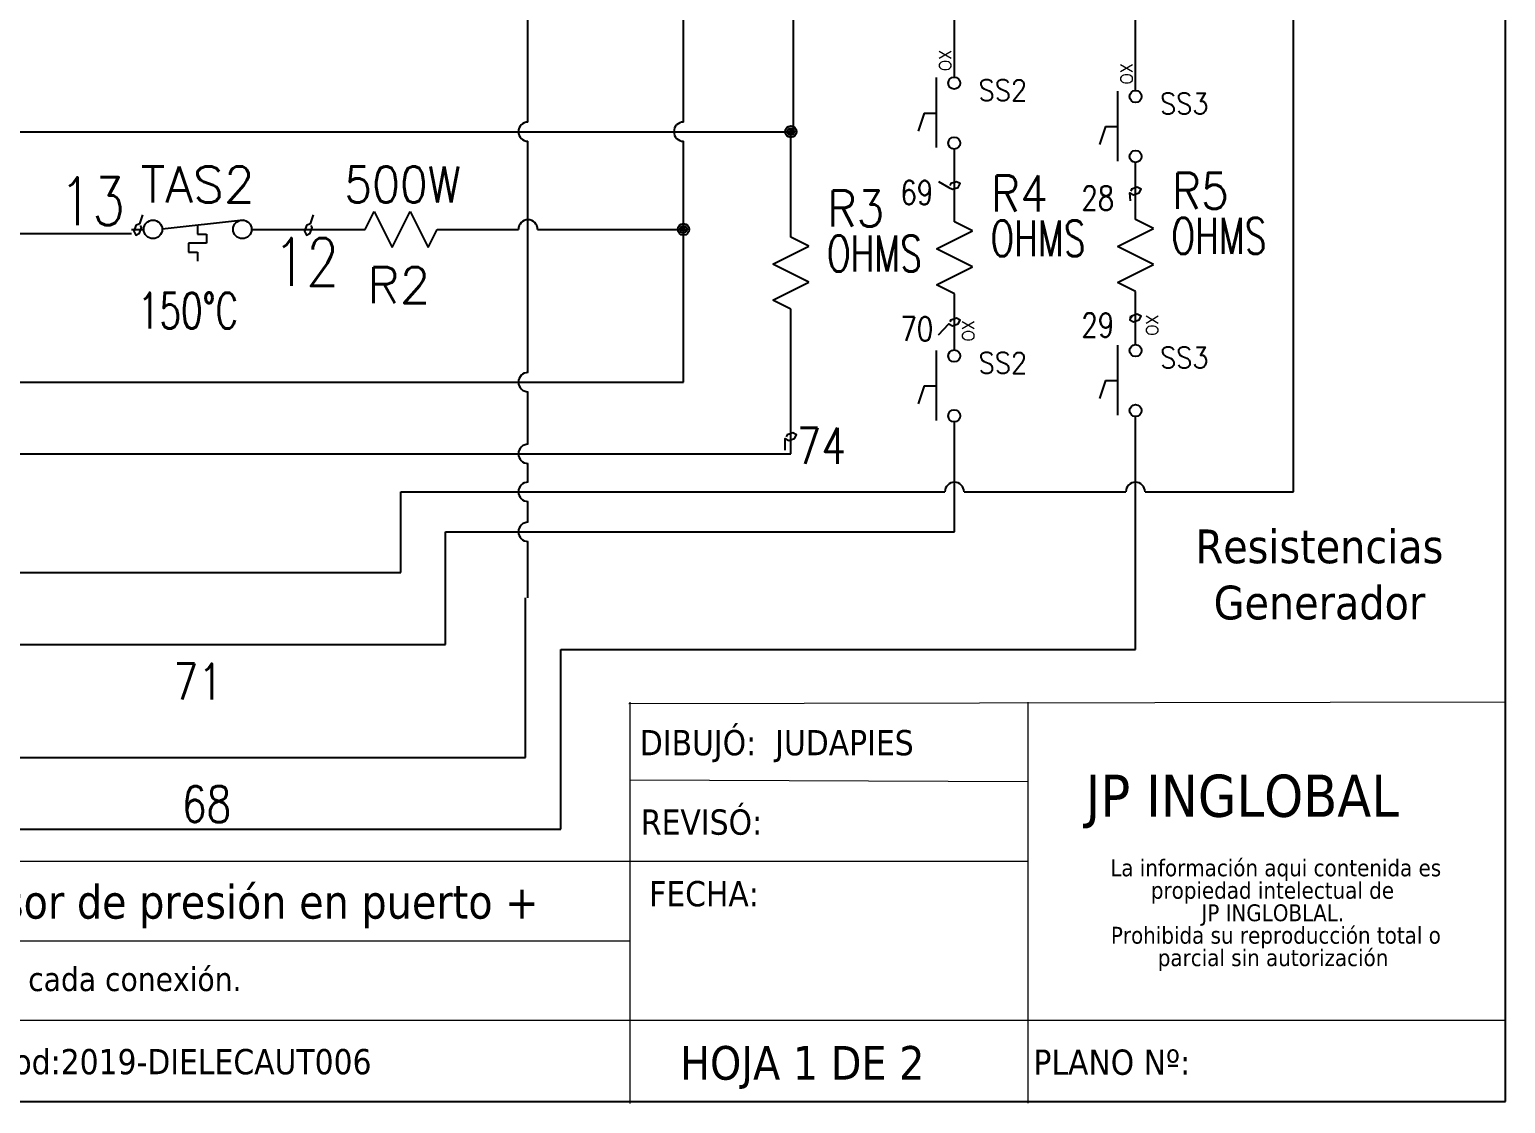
# Model space of a CAD drawing. Header units: millimetres. Extents: x 123.5 to 144.3, y 105.4 to 121.6.
# Drawn here: x 136.56 to 144.26, y 105.39 to 110.99 of the extents above; entities that cross this region are included whole.
import ezdxf
from ezdxf.enums import TextEntityAlignment as Align

# ---------------------------------------------------------------- set-up
doc = ezdxf.new("R2010")
doc.units = ezdxf.units.MM
doc.linetypes.add('CENTERX2', pattern=[20.32, 12.7, -2.54, 2.54, -2.54])
for name, color, linetype in [('CONTORNO', 179, 'Continuous'), ('DESC', 250, 'Continuous'), ('MISC', 7, 'Continuous'), ('SYMS', 7, 'Continuous'), ('TAGS', 250, 'Continuous'), ('WIREFIXED', 7, 'Continuous'), ('WIRES', 7, 'Continuous')]:
    doc.layers.add(name, color=color, linetype=linetype)
doc.styles.add('SLDTEXTSTYLE0', font='tahoma.ttf')
doc.styles.add('SLDTEXTSTYLE1', font='tahomabd.ttf')
doc.styles.add('WD', font='romans.shx')

# ---------------------------------------------------------------- blocks, each defined once
blk = doc.blocks.new('SW_NOTE_2')
at = {"layer": 'CONTORNO', "color": 0, "char_height": 1.05833, "attachment_point": 2, "style": 'SLDTEXTSTYLE0'}
for s, insert in [('La información aqui contenida es ', (10.286, 1.344)), ('propiedad intelectual de', (10.082, -0.067)), ('JP INGLOBLAL.', (10.103, -1.478)), ('Prohibida su reproducción total o ', (10.297, -2.889)), ('parcial sin autorización', (10.121, -4.3))]:
    blk.add_mtext(s, dxfattribs=dict(at, insert=insert))
blk = doc.blocks.new('HTS12')
at = {"linetype": 'Continuous'}
blk.add_line((-0.1231, 0.002), (0.1594, 0.0326), dxfattribs=at)
for p, q in [((0, 0.0153), (0, -0.0168)), ((0.0312, -0.0481), (-0.0312, -0.0481)), ((-0.0312, -0.0481), (-0.0312, -0.0793)), ((0, -0.0168), (0.0312, -0.0168)), ((0.0312, -0.0168), (0.0312, -0.0481)), ((-0.0312, -0.0793), (0, -0.0793)), ((0, -0.0793), (0, -0.1106))]:
    blk.add_line(p, q)
for centre in [(-0.1553, 0), (0.1553, 0)]:
    blk.add_circle(centre, 0.0322)
at = {"style": 'WD', "width": 0.7}
for tag, p in [('INST', (0, 0.7321)), ('LOC', (0, 0.5625)), ('DESC1', (0, 0.4062)), ('DESC2', (0, 0.25)), ('XREF', (0, -0.3144))]:
    blk.add_attdef(tag, text='', height=0.125, dxfattribs=at).set_placement(p, align=Align.CENTER)
at = {"style": 'WD'}
blk.add_attdef('TAG1', text='', height=0.125, dxfattribs=at).set_placement((0, 0.0938), align=Align.CENTER)
for tag, p in [('X2LINK', (0, 0.0781)), ('X8LINK', (0, -0.1406))]:
    blk.add_attdef(tag, p, '', height=0.01, dxfattribs=at)
for tag, p, height, flags in [('X4TERM01', (-0.1875, 0), 0.0125, 1), ('CONTACT', (0.0376, 0.0204), 0.01, 1), ('FAMILY', (0.0376, 0.0371), 0.01, 9), ('X1TERM02', (0.1875, 0), 0.0125, 1)]:
    blk.add_attdef(tag, p, '', height=height, dxfattribs=dict(at, flags=flags))
at = {"linetype": 'Continuous', "style": 'WD', "flags": 9}
for tag, p in [('CAT', (0.0626, -0.0071)), ('ASSYCODE', (0.0625, -0.0469)), ('MFG', (0.0626, -0.0266))]:
    blk.add_attdef(tag, text='', height=0.01, dxfattribs=at).set_placement(p, align=Align.CENTER)
at = {"linetype": 'Continuous', "style": 'WD', "flags": 8}
blk.add_attdef('TERM01', text='', height=0.125, dxfattribs=at).set_placement((-0.25, -0.0158), align=Align.TOP_RIGHT)
blk.add_attdef('TERM02', text='', height=0.125, dxfattribs=at).set_placement((0.25, -0.0158), align=Align.TOP_LEFT)
at = {"style": 'WD', "width": 0.7}
for tag, p in [('RATING1', (0.2754, -0.2988)), ('WDTAGALT', (0.2806, -0.4658))]:
    blk.add_attdef(tag, p, '', height=0.125, dxfattribs=at)
blk = doc.blocks.new('HRE1')
for p, q in [((-0.125, 0), (-0.0938, 0.0625)), ((-0.0938, 0.0625), (-0.0312, -0.0625)), ((-0.0312, -0.0625), (0.0312, 0.0625)), ((0.0312, 0.0625), (0.0938, -0.0625)), ((0.0938, -0.0625), (0.125, 0))]:
    blk.add_line(p, q)
at = {"style": 'WD'}
for tag, width, p in [('INST', 0.7, (0, 0.8883)), ('LOC', 0.7, (0, 0.7187)), ('DESC1', 0.7, (0, 0.5625)), ('DESC2', 0.7, (0, 0.4062)), ('RATING1', 0.9, (0.0055, 0.0938))]:
    blk.add_attdef(tag, text='', height=0.125, dxfattribs=dict(at, width=width)).set_placement(p, align=Align.CENTER)
blk.add_attdef('TAG1', text='', height=0.125, dxfattribs=at).set_placement((0, 0.25), align=Align.CENTER)
for tag, p, height, flags in [('FAMILY', (0.2047, 0.1523), 0.01, 9), ('X4TERM01', (-0.125, 0), 0.0125, 1), ('X1TERM02', (0.125, 0), 0.0125, 1)]:
    blk.add_attdef(tag, p, '', height=height, dxfattribs=dict(at, flags=flags))
at = {"linetype": 'Continuous', "style": 'WD', "flags": 9}
for tag, p in [('CAT', (0.2297, 0.1082)), ('ASSYCODE', (0.2188, 0.0625)), ('MFG', (0.2278, 0.0887))]:
    blk.add_attdef(tag, text='', height=0.01, dxfattribs=at).set_placement(p, align=Align.CENTER)
at = {"linetype": 'Continuous', "style": 'WD', "flags": 8}
blk.add_attdef('TERM01', text='', height=0.125, dxfattribs=at).set_placement((-0.2188, -0.0314), align=Align.TOP_RIGHT)
blk.add_attdef('TERM02', text='', height=0.125, dxfattribs=at).set_placement((0.2188, -0.0314), align=Align.TOP_LEFT)
at = {"style": 'WD', "width": 0.9}
blk.add_attdef('RATING2', text='', height=0.125, dxfattribs=at).set_placement((0.0055, -0.1876), align=Align.TOP_CENTER)
blk = doc.blocks.new('WD_WNH')
at = {"linetype": 'Continuous', "style": 'WD', "width": 0.8}
blk.add_attdef('WIRENO', text='', height=0.125, dxfattribs=at).set_placement((0, 0.0625), align=Align.CENTER)
at = {"style": 'WD', "flags": 1}
for tag, p in [('W01USER', (0, 0.0781)), ('W02USER', (0, 0.0703)), ('W03USER', (0, 0.0625)), ('W04USER', (0, 0.0547)), ('W05USER', (0, 0.0469)), ('W06USER', (0, 0.0391)), ('W07USER', (0, 0.0312)), ('W08USER', (0, 0.0234)), ('W09USER', (0, 0.0156)), ('W10USER', (0, 0.0078))]:
    blk.add_attdef(tag, text='', height=0.005, dxfattribs=at).set_placement(p, align=Align.CENTER)
blk = doc.blocks.new('VRE1')
for p, q in [((0.0625, 0.0938), (0, 0.125)), ((-0.0625, 0.0312), (0.0625, 0.0938)), ((0.0625, -0.0312), (-0.0625, 0.0312)), ((-0.0625, -0.0938), (0.0625, -0.0312)), ((0, -0.125), (-0.0625, -0.0938))]:
    blk.add_line(p, q)
at = {"style": 'WD'}
for tag, p, width in [('INST', (0.2188, 0.4876), 0.7), ('LOC', (0.2188, 0.318), 0.7), ('TAG1', (0.1269, 0.1618), 0.9), ('RATING1', (0.125, 0.0055), 0.7), ('RATING2', (0.125, -0.1507), 0.7), ('DESC1', (0.1287, -0.307), 0.7), ('DESC2', (0.1287, -0.4632), 0.7)]:
    blk.add_attdef(tag, p, '', height=0.125, dxfattribs=dict(at, width=width))
at = {"linetype": 'Continuous', "style": 'WD', "flags": 8}
blk.add_attdef('TERM01', text='', height=0.125, dxfattribs=at).set_placement((-0.055, 0.1441), align=Align.RIGHT)
at = {"style": 'WD', "flags": 9}
blk.add_attdef('FAMILY', (-0.1836, 0.0797), '', height=0.01, rotation=90, dxfattribs=at)
at = {"linetype": 'Continuous', "style": 'WD', "flags": 9}
for tag, p in [('CAT', (-0.1394, 0.1047)), ('MFG', (-0.12, 0.1028)), ('ASSYCODE', (-0.0938, 0.0938))]:
    blk.add_attdef(tag, text='', height=0.01, rotation=90, dxfattribs=at).set_placement(p, align=Align.CENTER)
at = {"color": 7, "style": 'WD', "flags": 1}
for tag, p in [('X2TERM01', (0, 0.125)), ('X8TERM02', (0, -0.125))]:
    blk.add_attdef(tag, p, '', height=0.0125, dxfattribs=at)
at = {"linetype": 'Continuous', "style": 'WD', "flags": 8}
blk.add_attdef('TERM02', text='', height=0.125, dxfattribs=at).set_placement((-0.0407, -0.1509), align=Align.TOP_RIGHT)
blk = doc.blocks.new('WDDOT')
for radius in [0.03, 0.0187, 0.00929]:
    blk.add_circle((0, 0), radius)
blk = doc.blocks.new('VSS112')
for p, q in [((-0.0938, 0.1849), (-0.0938, -0.1801)), ((-0.1562, 0), (-0.1875, -0.0938)), ((-0.1562, 0), (-0.0938, 0))]:
    blk.add_line(p, q)
for centre in [(0, 0.1562), (0, -0.1562)]:
    blk.add_circle(centre, 0.0312)
at = {"style": 'WD'}
blk.add_attdef('STATE', (-0.0157, 0.2188), '', height=0.0625, rotation=90, dxfattribs=at)
for tag, p, height, width in [('INST', (0.2188, 0.2879), 0.0625, 0.7), ('LOC', (0.2188, 0.2031), 0.0625, 0.7), ('TAG1', (0.1269, 0.0644), 0.1094, 0.9), ('XREF', (0.1287, -0.0275), 0.0625, 0.7), ('DESC1', (0.1287, -0.117), 0.0625, 0.7), ('DESC2', (0.1287, -0.2018), 0.0625, 0.7)]:
    blk.add_attdef(tag, p, '', height=height, dxfattribs=dict(at, width=width))
at = {"style": 'WD', "width": 0.7}
blk.add_attdef('POS2', (-0.1562, 0.125), '', height=0.0625, rotation=90, dxfattribs=at)
at = {"linetype": 'Continuous', "style": 'WD', "flags": 8}
for tag, p in [('TERM01', (0.0312, 0.2188)), ('TERM02', (0.0312, -0.2812))]:
    blk.add_attdef(tag, p, '', height=0.0625, dxfattribs=at)
at = {"color": 7, "style": 'WD', "flags": 1}
for tag, p in [('X2TERM01', (0, 0.1875)), ('X8TERM02', (0, -0.1875))]:
    blk.add_attdef(tag, p, '', height=0.0109, dxfattribs=at)
at = {"color": 7, "style": 'WD'}
for tag, p in [('X4LINK', (-0.2656, 0)), ('X1LINK', (0, 0))]:
    blk.add_attdef(tag, p, '', height=0.01, dxfattribs=at)
at = {"style": 'WD'}
for tag, p, flags in [('CONTACT', (-0.0594, 0.037), 1), ('FAMILY', (-0.0594, 0.0537), 9)]:
    blk.add_attdef(tag, p, '', height=0.01, dxfattribs=dict(at, flags=flags))
at = {"linetype": 'Continuous', "style": 'WD', "flags": 9}
for tag, p in [('MFG', (-0.0457, 0.0055)), ('CAT', (-0.0457, 0.0194)), ('ASSYCODE', (-0.0494, -0.0114))]:
    blk.add_attdef(tag, text='', height=0.01, dxfattribs=at).set_placement(p, align=Align.CENTER)
at = {"style": 'WD', "width": 0.7}
blk.add_attdef('POS1', text='', height=0.0625, rotation=90, dxfattribs=at).set_placement((-0.1562, -0.125), align=Align.RIGHT)
blk = doc.blocks.new('WD_WNV')
at = {"linetype": 'Continuous', "style": 'WD', "width": 0.8}
blk.add_attdef('WIRENO', text='', height=0.125, dxfattribs=at).set_placement((-0.05, 0), align=Align.MIDDLE_RIGHT)
at = {"style": 'WD', "flags": 1}
for tag, p in [('W01USER', (-0.0625, 0.0938)), ('W02USER', (-0.0625, 0.0859)), ('W03USER', (-0.0625, 0.0781)), ('W04USER', (-0.0625, 0.0703)), ('W05USER', (-0.0625, 0.0625)), ('W06USER', (-0.0625, 0.0547)), ('W07USER', (-0.0625, 0.0469)), ('W08USER', (-0.0625, 0.0391)), ('W09USER', (-0.0625, 0.0312)), ('W10USER', (-0.0625, 0.0234))]:
    blk.add_attdef(tag, text='', height=0.005, dxfattribs=at).set_placement(p, align=Align.CENTER)

msp = doc.modelspace()

# ---------------------------------------------------------------- linework, layer by layer
at = {"color": 7, "linetype": 'Continuous'}
for p, q in [((144.2555, 105.4055), (144.2555, 121.5905)), ((123.5055, 105.4055), (144.2555, 105.4055))]:
    msp.add_line(p, q, dxfattribs=at)
at = {"color": 7, "linetype": 'CENTERX2', "lineweight": 0}
for p in [(144.2555, 108.8229), (133.462, 105.4055)]:
    msp.add_line(p, (144.2555, 105.4055), dxfattribs=at)
at = {"color": 7, "linetype": 'Continuous', "lineweight": 0}
for p, q in [((144.2555, 107.4863), (139.686, 107.4779)), ((139.6906, 107.4863), (139.6906, 105.3945)), ((141.7655, 107.4863), (141.7655, 105.3969)), ((141.7655, 107.0713), (139.6916, 107.0795)), ((141.7655, 106.6563), (133.4651, 106.6563)), ((139.6906, 106.2413), (133.4651, 106.2413)), ((144.2555, 105.8263), (133.4651, 105.8263))]:
    msp.add_line(p, q, dxfattribs=at)
at = {"layer": 'WIREFIXED'}
for points in [[(141.3, 110.2), (141.3536, 110.1693), (141.3733, 110.1594), (141.4027, 110.1692), (141.4125, 110.1889), (141.3929, 110.1987), (141.3634, 110.1889), (141.3585, 110.1791)], [(142.3, 110.1), (142.2969, 110.1407), (142.3166, 110.1308), (142.346, 110.1406), (142.3558, 110.1603), (142.3362, 110.1701), (142.3067, 110.1603), (142.3018, 110.1505)], [(137.1501, 110.0255), (137.135, 109.9802), (137.1152, 109.9703), (137.1053, 109.9406), (137.1152, 109.9209), (137.135, 109.9308), (137.1448, 109.9604), (137.1399, 109.9703)], [(138.04, 110.0255), (138.0249, 109.9802), (138.0052, 109.9703), (137.9953, 109.9406), (138.0052, 109.9209), (138.0249, 109.9308), (138.0348, 109.9604), (138.0299, 109.9703)], [(141.3, 109.4), (141.3536, 109.4584), (141.3733, 109.4486), (141.4027, 109.4584), (141.4125, 109.478), (141.3929, 109.4879), (141.3634, 109.4781), (141.3585, 109.4683)], [(142.3, 109.5), (142.2969, 109.4784), (142.3166, 109.4685), (142.346, 109.4783), (142.3558, 109.498), (142.3362, 109.5078), (142.3067, 109.498), (142.3018, 109.4882)], [(140.5, 108.8), (140.5008, 108.8601), (140.5205, 108.8502), (140.5499, 108.86), (140.5598, 108.8797), (140.5401, 108.8895), (140.5107, 108.8797), (140.5058, 108.8699)]]:
    msp.add_lwpolyline(points, dxfattribs=at)
at = {"layer": 'WIRES'}
for p, q in [((140.5438, 110.4603), (140.5438, 116.6085)), ((142.3265, 110.6743), (142.3265, 114.2792)), ((141.3832, 110.744), (141.3832, 112.7152)), ((139.1599, 110.5097), (139.1599, 112.4582)), ((139.9703, 110.5097), (139.9703, 111.7761)), ((143.1508, 108.5825), (143.1508, 111.6256)), ((134.8848, 110.4597), (140.5438, 110.4597)), ((139.1599, 109.2045), (139.1599, 110.4097)), ((139.9703, 109.1545), (139.9703, 110.4097)), ((140.5305, 110.0025), (140.5305, 110.4597)), ((141.3832, 109.9893), (141.3832, 110.369)), ((142.3265, 110.0018), (142.3265, 110.2993)), ((137.0935, 109.9505), (137.1567, 109.9505)), ((137.7192, 109.9505), (138.3109, 109.9505)), ((138.6859, 109.9505), (139.1099, 109.9505)), ((139.2099, 109.9505), (139.9703, 109.9505)), ((140.5305, 109.9097), (140.5305, 110.0025)), ((137.0935, 109.9281), (136.3509, 109.9281)), ((141.3832, 109.3223), (141.3832, 109.6143)), ((142.3265, 109.3497), (142.3265, 109.6268)), ((140.5305, 109.3344), (140.5305, 109.5347)), ((140.5305, 108.9594), (140.5305, 109.3344)), ((134.6847, 109.1545), (139.9703, 109.1545)), ((139.1599, 108.8305), (139.1599, 109.1045)), ((140.5305, 108.7805), (140.5305, 108.9594)), ((142.3265, 107.7603), (142.3265, 108.9747)), ((141.3832, 108.3739), (141.3832, 108.9473)), ((135.7784, 108.7805), (140.5305, 108.7805)), ((139.1599, 108.6325), (139.1599, 108.7305)), ((138.4968, 108.1615), (138.4968, 108.5825)), ((138.4968, 108.5825), (141.3332, 108.5825)), ((141.4332, 108.5825), (142.2765, 108.5825)), ((142.3765, 108.5825), (143.1508, 108.5825)), ((139.1599, 108.4239), (139.1599, 108.5325)), ((138.7301, 107.7875), (138.7301, 108.3739)), ((138.7301, 108.3739), (141.3832, 108.3739)), ((139.1599, 108.0303), (139.1599, 108.3239)), ((134.6701, 108.1615), (138.4968, 108.1615)), ((139.1476, 107.1977), (139.1476, 108.0303)), ((135.7638, 107.7875), (138.7301, 107.7875)), ((139.3318, 106.8237), (139.3318, 107.7603)), ((139.3318, 107.7603), (142.3265, 107.7603)), ((134.6701, 107.1977), (139.1476, 107.1977)), ((135.7638, 106.8237), (139.3318, 106.8237))]:
    msp.add_line(p, q, dxfattribs=at)
for centre, start, end in [((139.1599, 110.4597), 90, 270), ((139.9703, 110.4597), 90, 270), ((139.1599, 109.9505), 0, 180), ((139.1599, 109.1545), 90, 270), ((139.1599, 108.7805), 90, 270), ((139.1599, 108.5825), 90, 270), ((141.3832, 108.5825), 0, 180), ((142.3265, 108.5825), 0, 180), ((139.1599, 108.3739), 90, 270)]:
    msp.add_arc(centre, 0.05, start, end, dxfattribs=at)

# ---------------------------------------------------------------- block references
at = {"layer": 'CONTORNO', "color": 7, "xscale": 0.083, "yscale": 0.083, "zscale": 0.083}
msp.add_blockref('SW_NOTE_2', (142.204, 106.555), dxfattribs=at)
at = {"layer": 'SYMS'}
ref = msp.add_blockref('VSS112', (141.3819, 110.5565), dxfattribs=at)
ref.add_attrib('TAG1', 'SS2', (141.5088, 110.6208), dxfattribs={"layer": 'TAGS', "height": 0.10938, "style": 'WD', "width": 0.9})
ref.add_attrib('STATE', 'OX', (141.3661, 110.7752), dxfattribs={"layer": 'MISC', "height": 0.0625, "rotation": 90, "style": 'WD'})
ref = msp.add_blockref('VSS112', (142.3273, 110.4868), dxfattribs=at)
ref.add_attrib('TAG1', 'SS3', (142.4543, 110.5512), dxfattribs={"layer": 'TAGS', "height": 0.10938, "style": 'WD', "width": 0.9})
ref.add_attrib('STATE', 'OX', (142.3116, 110.7056), dxfattribs={"layer": 'MISC', "height": 0.0625, "rotation": 90, "style": 'WD'})
for p in [(140.5305, 110.4597), (139.9703, 109.9505)]:
    msp.add_blockref('WDDOT', p, dxfattribs=at)
ref = msp.add_blockref('HTS12', (137.4379, 109.9505), dxfattribs=dict(at, xscale=1.5, yscale=1.5, zscale=1.5))
ref.add_attrib('DESC1', '150°C', dxfattribs={"layer": 'DESC', "height": 0.1875, "style": 'WD', "width": 0.7}).set_placement((137.3878, 109.4331), align=Align.CENTER)
ref.add_attrib('TAG1', 'TAS2', dxfattribs={"layer": 'TAGS', "height": 0.1875, "style": 'WD'}).set_placement((137.4379, 110.0911), align=Align.CENTER)
ref = msp.add_blockref('HRE1', (138.4984, 109.9505), dxfattribs=dict(at, xscale=1.5, yscale=1.5, zscale=1.5))
ref.add_attrib('RATING1', '500W', dxfattribs={"layer": 'MISC', "height": 0.1875, "style": 'WD', "width": 0.9}).set_placement((138.5067, 110.0911), align=Align.CENTER)
ref.add_attrib('TAG1', 'R2', dxfattribs={"layer": 'TAGS', "height": 0.1875, "style": 'WD'}).set_placement((138.4864, 109.5662), align=Align.CENTER)
ref = msp.add_blockref('VRE1', (141.3832, 109.8018), dxfattribs=dict(at, xscale=1.5, yscale=1.5, zscale=1.5))
ref.add_attrib('RATING1', 'OHMS', (141.5707, 109.8101), dxfattribs={"layer": 'MISC', "height": 0.1875, "style": 'WD', "width": 0.7})
ref.add_attrib('TAG1', 'R4', (141.5737, 110.0445), dxfattribs={"layer": 'TAGS', "height": 0.1875, "style": 'WD', "width": 0.9})
ref = msp.add_blockref('VRE1', (142.3265, 109.8143), dxfattribs=dict(at, xscale=1.5, yscale=1.5, zscale=1.5))
ref.add_attrib('RATING1', 'OHMS', (142.514, 109.8226), dxfattribs={"layer": 'MISC', "height": 0.1875, "style": 'WD', "width": 0.7})
ref.add_attrib('TAG1', 'R5', (142.517, 110.0569), dxfattribs={"layer": 'TAGS', "height": 0.1875, "style": 'WD', "width": 0.9})
ref = msp.add_blockref('VRE1', (140.5305, 109.7222), dxfattribs=dict(at, xscale=1.5, yscale=1.5, zscale=1.5))
ref.add_attrib('RATING1', 'OHMS', (140.718, 109.7305), dxfattribs={"layer": 'MISC', "height": 0.1875, "style": 'WD', "width": 0.7})
ref.add_attrib('TAG1', 'R3', (140.7209, 109.9649), dxfattribs={"layer": 'TAGS', "height": 0.1875, "style": 'WD', "width": 0.9})
ref = msp.add_blockref('VSS112', (142.3275, 109.1622), dxfattribs=at)
ref.add_attrib('TAG1', 'SS3', (142.4545, 109.2266), dxfattribs={"layer": 'TAGS', "height": 0.10938, "style": 'WD', "width": 0.9})
ref.add_attrib('STATE', 'OX', (142.4448, 109.3954), dxfattribs={"layer": 'MISC', "height": 0.0625, "rotation": 90, "style": 'WD'})
ref = msp.add_blockref('VSS112', (141.3818, 109.1348), dxfattribs=at)
ref.add_attrib('TAG1', 'SS2', (141.5088, 109.1992), dxfattribs={"layer": 'TAGS', "height": 0.10938, "style": 'WD', "width": 0.9})
ref.add_attrib('STATE', 'OX', (141.4865, 109.3666), dxfattribs={"layer": 'MISC', "height": 0.0625, "rotation": 90, "style": 'WD'})
at = {"layer": 'WIREFIXED'}
ref = msp.add_blockref('WD_WNH', (136.8648, 109.7014), dxfattribs=dict(at, xscale=2, yscale=2, zscale=2))
ref.add_attrib('WIRENOF', '13', dxfattribs={"linetype": 'Continuous', "height": 0.25, "style": 'WD', "width": 0.8}).set_placement((136.8885, 109.8976), align=Align.BOTTOM_CENTER)
ref = msp.add_blockref('WD_WNV', (141.3832, 110.1791), dxfattribs=at)
ref.add_attrib('WIRENOF', '69', dxfattribs={"linetype": 'Continuous', "height": 0.125, "style": 'WD', "width": 0.8}).set_placement((141.2727, 110.1423), align=Align.MIDDLE_RIGHT)
ref = msp.add_blockref('WD_WNV', (142.3265, 110.1505), dxfattribs=at)
ref.add_attrib('WIRENOF', '28', dxfattribs={"linetype": 'Continuous', "height": 0.125, "style": 'WD', "width": 0.8}).set_placement((142.216, 110.1137), align=Align.MIDDLE_RIGHT)
ref = msp.add_blockref('WD_WNH', (137.9798, 109.3842), dxfattribs=dict(at, xscale=2, yscale=2, zscale=2))
ref.add_attrib('WIRENOF', '12', dxfattribs={"linetype": 'Continuous', "height": 0.25, "style": 'WD', "width": 0.8}).set_placement((138.0035, 109.5804), align=Align.BOTTOM_CENTER)
ref = msp.add_blockref('WD_WNV', (141.3832, 109.4683), dxfattribs=at)
ref.add_attrib('WIRENOF', '70', dxfattribs={"linetype": 'Continuous', "height": 0.125, "style": 'WD', "width": 0.8}).set_placement((141.2727, 109.4315), align=Align.MIDDLE_RIGHT)
ref = msp.add_blockref('WD_WNV', (142.3265, 109.4883), dxfattribs=at)
ref.add_attrib('WIRENOF', '29', dxfattribs={"linetype": 'Continuous', "height": 0.125, "style": 'WD', "width": 0.8}).set_placement((142.216, 109.4514), align=Align.MIDDLE_RIGHT)
ref = msp.add_blockref('WD_WNV', (140.9836, 108.878), dxfattribs=dict(at, xscale=1.5, yscale=1.5, zscale=1.5))
ref.add_attrib('WIRENOF', '74', dxfattribs={"linetype": 'Continuous', "height": 0.1875, "style": 'WD', "width": 0.8}).set_placement((140.8177, 108.8227), align=Align.MIDDLE_RIGHT)
ref = msp.add_blockref('WD_WNV', (137.735, 107.6488), dxfattribs=dict(at, xscale=1.5, yscale=1.5, zscale=1.5))
ref.add_attrib('WIRENOF', '71', dxfattribs={"linetype": 'Continuous', "height": 0.1875, "style": 'WD', "width": 0.8}).set_placement((137.5692, 107.5935), align=Align.MIDDLE_RIGHT)
ref = msp.add_blockref('WD_WNV', (137.7792, 107.0103), dxfattribs=dict(at, xscale=1.5, yscale=1.5, zscale=1.5))
ref.add_attrib('WIRENOF', '68', dxfattribs={"linetype": 'Continuous', "height": 0.1875, "style": 'WD', "width": 0.8}).set_placement((137.6133, 106.955), align=Align.MIDDLE_RIGHT)

# ---------------------------------------------------------------- texts
at = {"color": 7, "linetype": 'Continuous', "lineweight": 0, "attachment_point": 1, "style": 'SLDTEXTSTYLE0'}
for s, insert, char_height in [('REVISÓ:', (139.7486, 106.9271), 0.13176), ('FECHA:', (139.7916, 106.5539), 0.13176), ('NOTA: Cablear de acuerdo a potencia de cada conexión.', (133.5048, 106.1049), 0.1245), ('\\pi-0.39529,l0.52705,t1.0541;NOMBRE:^IConexiones Autoclave Mod:2019-DIELECAUT006', (133.5151, 105.6784), 0.131763), ('HOJA 1 DE 2', (139.953, 105.6941), 0.175683), ('PLANO Nº:', (141.7947, 105.6757), 0.13176)]:
    msp.add_mtext(s, dxfattribs=dict(at, insert=insert, char_height=char_height))
at = {"layer": 'CONTORNO', "color": 7}
for s, insert, char_height, attachment_point, style in [('Resistencias\\PGenerador', (143.2859, 108.3862), 0.175683, 2, 'SLDTEXTSTYLE1'), ('DIBUJÓ:  JUDAPIES', (139.7431, 107.341), 0.131763, 1, 'SLDTEXTSTYLE0'), ('    Conectar Manguera Sensor de presión en puerto +', (136.4372, 106.5337), 0.175683, 2, 'SLDTEXTSTYLE1')]:
    msp.add_mtext(s, dxfattribs=dict(at, insert=insert, char_height=char_height, attachment_point=attachment_point, style=style))
at = {"layer": 'CONTORNO', "insert": (142.0671, 107.1082), "char_height": 0.219604, "attachment_point": 1, "style": 'SLDTEXTSTYLE1'}
msp.add_mtext('JP INGLOBAL', dxfattribs=at)

doc.saveas('drawing.dxf')
